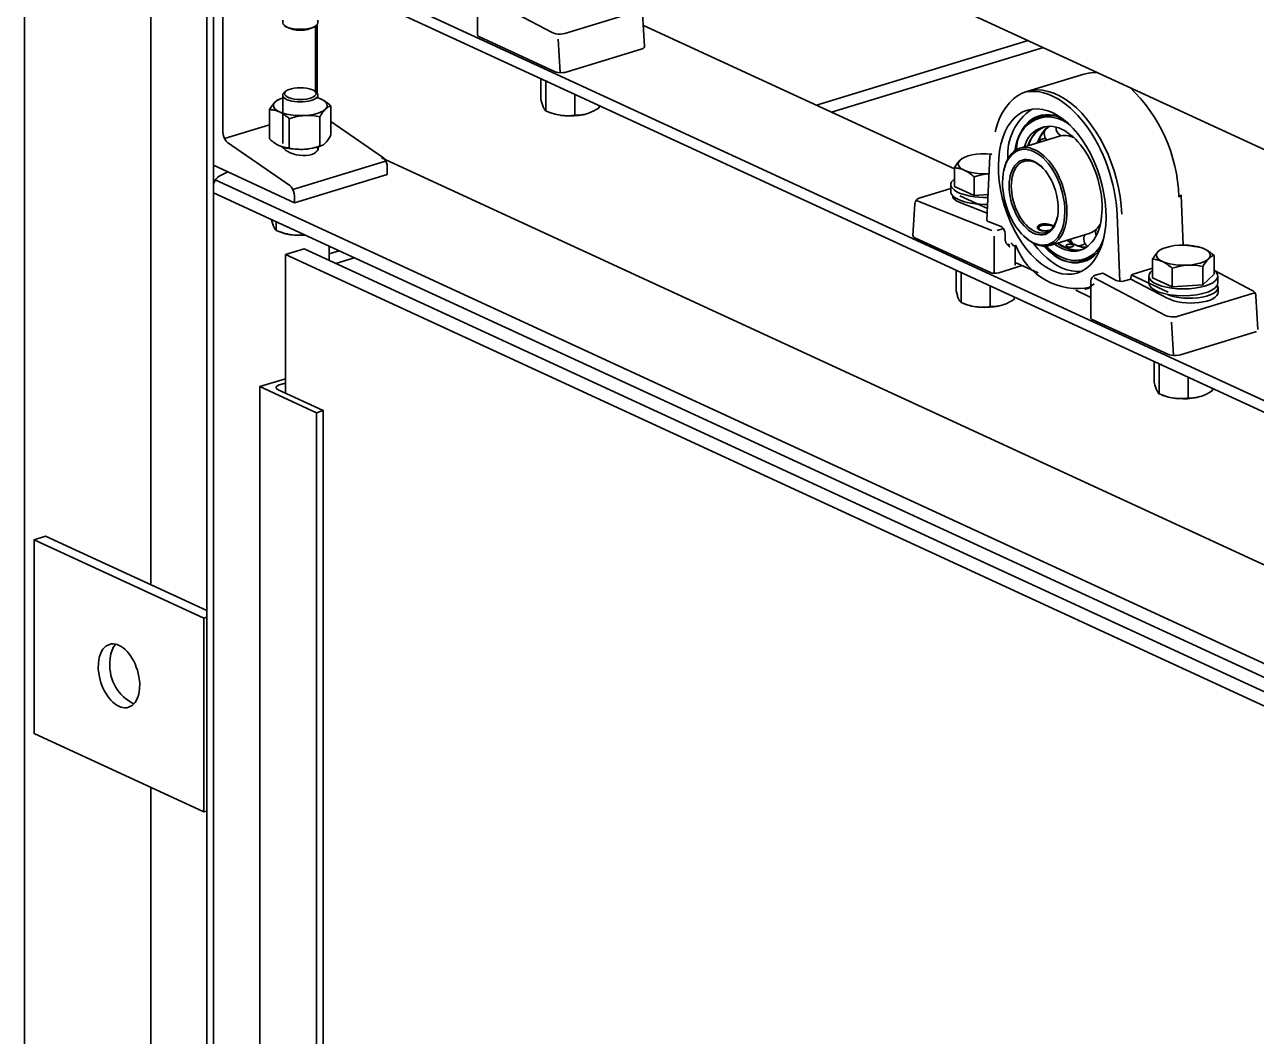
# Model space of a CAD drawing. Header units: millimetres. Extents: x -8400 to 8400, y -5940 to 5940.
# Drawn here: x 3358.5 to 3705.1, y 4137.1 to 4421.9 of the extents above; entities that cross this region are included whole.
import ezdxf

# ---------------------------------------------------------------- set-up
doc = ezdxf.new("R2010")
doc.units = ezdxf.units.MM
doc.layers.add('粗实线层', color=7, linetype='Continuous', lineweight=35)

msp = doc.modelspace()

# ---------------------------------------------------------------- linework, layer by layer
at = {"layer": '粗实线层', "linetype": 'Continuous', "lineweight": 35}
for points in [[(3358.493, 1285.787), (3358.493, 4866.968), (3391.124, 4876.938), (3444.236, 4852.438), (3440.497, 4851.295), (3444.236, 4852.438), (5462.492, 3921.43), (5515.604, 3896.93), (5482.974, 3886.961)], [(3444.236, 2019.891), (3444.236, 1271.256), (3411.605, 1261.286), (3411.605, 4842.468), (3410.313, 4843.064), (3409.946, 4843.293), (3409.764, 4843.552), (3409.781, 4843.819), (3409.997, 4844.074), (3410.394, 4844.296), (3432.959, 4853.718), (3433.439, 4854.012), (3433.607, 4854.352)], [(3409.747, 4843.663), (3409.747, 1262.481), (3409.893, 1262.163), (3410.313, 1261.883), (3411.605, 1261.286)], [(3394.038, 4675.055), (3394.038, 4264.226)], [(3442.557, 4508.984), (3902.669, 4296.738)], [(5429.862, 3519.626), (5429.862, 3521.524), (3411.605, 4452.531), (3427.906, 4457.511)], [(3411.605, 4452.531), (3411.605, 4450.634), (3411.713, 4449.901), (3412.025, 4449.315), (3412.506, 4448.939), (5429.848, 3518.354)], [(3411.605, 4444.732), (3411.605, 4382.342), (3434.444, 4371.808), (3434.444, 4373.708), (3434.38, 4374.389), (3434.196, 4375.076), (3433.903, 4375.712), (3433.528, 4376.247), (3433.099, 4376.639), (3415.606, 4388.764), (3415.177, 4389.156), (3414.801, 4389.69), (3414.509, 4390.327), (3414.325, 4391.013), (3414.261, 4391.695), (3414.261, 4432.929)], [(3486.839, 4430.305), (3506.961, 4419.694), (3507.442, 4419.497), (3508.023, 4419.353), (3508.663, 4419.274), (3509.32, 4419.263), (3509.95, 4419.322), (3510.509, 4419.446), (3531.393, 4425.827), (3531.763, 4425.968), (3532.05, 4426.139)], [(3431.154, 4423.199), (3431.154, 4422.462), (3431.249, 4422.102), (3431.529, 4421.755), (3431.984, 4421.436), (3432.596, 4421.156), (3433.342, 4420.926), (3434.193, 4420.755), (3435.116, 4420.65), (3436.077, 4420.614), (3437.037, 4420.65), (3437.96, 4420.755), (3438.811, 4420.925), (3439.558, 4421.155), (3440.17, 4421.436), (3440.624, 4421.755), (3440.905, 4422.101), (3441, 4422.462), (3441, 4423.199)], [(3440.365, 4421.533), (3440.365, 4402.982)], [(3440.777, 4402.602), (3440.777, 4421.914)], [(3620.203, 4381.329), (3532.629, 4421.725)], [(3509.164, 4408.415), (3508.619, 4417.816)], [(3640.937, 4417.481), (3581.327, 4399.268)], [(3645.186, 4415.521), (3585.576, 4397.309)], [(3503.795, 4406.828), (3503.795, 4400.866), (3503.966, 4400.207), (3504.138, 4399.606), (3504.226, 4399.331), (3504.313, 4399.074), (3504.401, 4398.837), (3504.49, 4398.619), (3504.511, 4398.568), (3504.534, 4398.519), (3504.545, 4398.494), (3504.556, 4398.47), (3504.567, 4398.446), (3504.578, 4398.424), (3504.622, 4398.334), (3504.666, 4398.25), (3504.754, 4398.099), (3504.841, 4397.969), (3505.013, 4397.765), (3505.184, 4397.625)], [(3505.184, 4405.886), (3505.095, 4406.235)], [(3505.712, 4405.954), (3505.184, 4405.886), (3505.184, 4397.625), (3506.19, 4397.221), (3507.206, 4396.878), (3507.717, 4396.732), (3508.232, 4396.606), (3508.749, 4396.5), (3509.269, 4396.414), (3510.539, 4396.279), (3511.852, 4396.228), (3513.169, 4396.264), (3514.449, 4396.385), (3515.654, 4396.587), (3516.746, 4396.866)], [(3656.567, 4408.01), (3640.513, 4403.105)], [(3660.604, 4408.401), (3659.219, 4408.446), (3657.871, 4408.315), (3656.568, 4408.011)], [(3432.026, 4403.183), (3431.576, 4402.802)], [(3440.578, 4402.802), (3440.127, 4403.183)], [(3513.355, 4402.419), (3513.355, 4396.457), (3512.351, 4396.341), (3511.336, 4396.287), (3510.824, 4396.288), (3510.309, 4396.309), (3510.05, 4396.327), (3509.79, 4396.35), (3509.726, 4396.357), (3509.661, 4396.364), (3509.595, 4396.371), (3509.53, 4396.379), (3509.4, 4396.396), (3509.269, 4396.414), (3507.825, 4396.69), (3506.57, 4397.076), (3506.03, 4397.282)], [(3427.443, 4398.007), (3427.827, 4398.645), (3428.214, 4399.224), (3428.409, 4399.489), (3428.605, 4399.735), (3428.802, 4399.962), (3429, 4400.168), (3429.05, 4400.216), (3429.1, 4400.263), (3429.124, 4400.286), (3429.149, 4400.309), (3429.174, 4400.331), (3429.199, 4400.353), (3429.298, 4400.437), (3429.396, 4400.515), (3429.593, 4400.655), (3429.788, 4400.774), (3430.184, 4400.961)], [(3431.154, 4401.316), (3430.269, 4400.98), (3429.544, 4400.594), (3429, 4400.168), (3428.639, 4399.691), (3428.505, 4399.198), (3428.6, 4398.704), (3428.923, 4398.224), (3429.463, 4397.771), (3430.203, 4397.361), (3431.122, 4397.005), (3432.193, 4396.715), (3433.38, 4396.499), (3434.65, 4396.364), (3435.963, 4396.313), (3437.28, 4396.349), (3438.56, 4396.47), (3439.764, 4396.673), (3440.857, 4396.951), (3441.804, 4397.296), (3442.577, 4397.698), (3443.153, 4398.144), (3443.514, 4398.62), (3443.649, 4399.113), (3443.553, 4399.607), (3443.231, 4400.088), (3442.691, 4400.54), (3441.95, 4400.95), (3441.497, 4401.141), (3441, 4401.316)], [(3430.68, 4401.15), (3430.181, 4400.96)], [(3431.154, 4402.053), (3431.154, 4388.489)], [(3440.777, 4401.371), (3441.253, 4401.229), (3441.601, 4401.101), (3441.95, 4400.95), (3442.301, 4400.778), (3442.653, 4400.583), (3442.697, 4400.557), (3442.741, 4400.531), (3442.784, 4400.505), (3442.828, 4400.477), (3442.916, 4400.423), (3443.003, 4400.367), (3443.177, 4400.253), (3443.351, 4400.134), (3443.694, 4399.884), (3444.036, 4399.619), (3444.374, 4399.341), (3444.71, 4399.05)], [(3441.497, 4401.141), (3441.473, 4401.15)], [(3520.137, 4399.29), (3520.137, 4398.529), (3519.722, 4398.265), (3519.302, 4398.013), (3519.196, 4397.953), (3519.091, 4397.893), (3518.985, 4397.834), (3518.879, 4397.776), (3518.667, 4397.664), (3518.455, 4397.555), (3518.03, 4397.353), (3517.603, 4397.17), (3517.175, 4397.008), (3516.746, 4396.866), (3516.315, 4396.745), (3515.884, 4396.645), (3515.829, 4396.635), (3515.775, 4396.624), (3515.721, 4396.614), (3515.667, 4396.604), (3515.56, 4396.585), (3515.452, 4396.567), (3515.238, 4396.536), (3515.025, 4396.51), (3514.602, 4396.472), (3514.183, 4396.452), (3513.768, 4396.447), (3513.355, 4396.457)], [(3432.963, 4387.2), (3432.627, 4387.22), (3432.289, 4387.254), (3431.948, 4387.303), (3431.604, 4387.371), (3431.431, 4387.412), (3431.256, 4387.458), (3431.169, 4387.483), (3431.081, 4387.509), (3431.038, 4387.523), (3430.994, 4387.537), (3430.949, 4387.552), (3430.905, 4387.566), (3430.554, 4387.696), (3430.203, 4387.847), (3429.854, 4388.019), (3429.506, 4388.211), (3429.159, 4388.424), (3428.812, 4388.656), (3428.64, 4388.779), (3428.467, 4388.906), (3428.382, 4388.971), (3428.295, 4389.038), (3428.209, 4389.105), (3428.123, 4389.173), (3427.782, 4389.454), (3427.443, 4389.747), (3427.443, 4398.007), (3427.782, 4397.988), (3428.123, 4397.954), (3428.209, 4397.943), (3428.295, 4397.93), (3428.382, 4397.917), (3428.467, 4397.903), (3428.64, 4397.871), (3428.812, 4397.835), (3429.159, 4397.747), (3429.506, 4397.64), (3429.854, 4397.511), (3430.203, 4397.361), (3430.554, 4397.188), (3430.905, 4396.994), (3430.949, 4396.968), (3430.994, 4396.942), (3431.038, 4396.915), (3431.081, 4396.889), (3431.169, 4396.834), (3431.256, 4396.778), (3431.431, 4396.664), (3431.604, 4396.545), (3431.948, 4396.295), (3432.289, 4396.03), (3432.627, 4395.752), (3432.963, 4395.462)], [(3441.596, 4387.722), (3441.596, 4395.983)], [(3517.362, 4397.076), (3517.395, 4397.089)], [(3644.851, 4396.532), (3642.849, 4395.415)], [(3427.444, 4393.724), (3414.722, 4389.837)], [(3444.71, 4394.66), (3459.203, 4384.615), (3459.632, 4384.223), (3460.008, 4383.688), (3460.3, 4383.052), (3460.484, 4382.366), (3460.548, 4381.683), (3460.548, 4379.783), (3434.444, 4371.808)], [(3640.803, 4387.797), (3641.39, 4389.188), (3642.099, 4390.418), (3642.922, 4391.471), (3643.847, 4392.334), (3644.864, 4392.995)], [(3640.903, 4387.827), (3641.441, 4389.091), (3642.081, 4390.219), (3642.815, 4391.2), (3643.638, 4392.025), (3644.539, 4392.685), (3645.51, 4393.172)], [(3646.898, 4393.317), (3645.869, 4392.466), (3644.954, 4391.389), (3644.169, 4390.104), (3643.524, 4388.627)], [(3645.741, 4392.502), (3644.862, 4391.339), (3644.12, 4390.034), (3643.582, 4388.786)], [(3649.721, 4390.522), (3638.616, 4387.129)], [(3653.684, 4390.196), (3652.655, 4390.548), (3651.644, 4390.72), (3650.661, 4390.711), (3649.72, 4390.521)], [(3430.203, 4387.847), (3431.122, 4387.491), (3432.193, 4387.201), (3433.38, 4386.984), (3434.65, 4386.849), (3435.963, 4386.799), (3437.28, 4386.834), (3438.444, 4386.941), (3439.549, 4387.115), (3440.567, 4387.352), (3441.473, 4387.647), (3441.97, 4387.836)], [(3430.656, 4387.656), (3430.68, 4387.647)], [(3441, 4387.702), (3441.121, 4387.242), (3441.073, 4386.794), (3440.857, 4386.373), (3440.479, 4385.994), (3439.953, 4385.67), (3439.297, 4385.411), (3438.531, 4385.226), (3437.684, 4385.121), (3436.782, 4385.101), (3435.856, 4385.164), (3434.938, 4385.31), (3434.058, 4385.534), (3433.247, 4385.827), (3432.53, 4386.18), (3431.933, 4386.582), (3431.476, 4387.018), (3431.173, 4387.475)], [(3441, 4386.608), (3441, 4387.481)], [(3630.015, 4379.953), (3628.699, 4379.917), (3627.386, 4379.968), (3626.116, 4380.104), (3624.928, 4380.32), (3623.858, 4380.61), (3622.939, 4380.966), (3622.198, 4381.376), (3621.659, 4381.828), (3621.336, 4382.309), (3621.241, 4382.803), (3621.375, 4383.296), (3621.736, 4383.773), (3622.312, 4384.218), (3623.085, 4384.62), (3624.032, 4384.965), (3625.125, 4385.244), (3626.329, 4385.446), (3627.609, 4385.567), (3629.167, 4385.6), (3630.71, 4385.512)], [(3630.708, 4385.46), (3630.256, 4385.237), (3630.087, 4384.947), (3629.303, 4366.92), (3629.397, 4366.723), (3629.683, 4366.554), (3633.302, 4365.124), (3633.642, 4364.909), (3633.951, 4364.553), (3634.198, 4364.092), (3634.357, 4363.575), (3634.412, 4363.054), (3634.412, 4361.669), (3634.415, 4361.568), (3634.42, 4361.47), (3634.43, 4361.374), (3634.443, 4361.279), (3634.46, 4361.186), (3634.48, 4361.095), (3634.492, 4361.051), (3634.504, 4361.006), (3634.517, 4360.962), (3634.531, 4360.919), (3634.593, 4360.751), (3634.664, 4360.592), (3634.745, 4360.443), (3634.834, 4360.301), (3634.881, 4360.233), (3634.93, 4360.166), (3634.981, 4360.101), (3635.033, 4360.038), (3635.14, 4359.916), (3635.251, 4359.8), (3635.365, 4359.687), (3635.481, 4359.578), (3635.54, 4359.525), (3635.599, 4359.471), (3635.628, 4359.445), (3635.658, 4359.418), (3635.673, 4359.405), (3635.688, 4359.392), (3635.703, 4359.379), (3635.717, 4359.366)], [(3460.087, 4383.542), (3433.982, 4375.566)], [(3458.919, 4384.447), (4426.231, 3938.232)], [(3623.416, 4384.755), (3622.919, 4384.565), (3622.522, 4384.379), (3622.328, 4384.259), (3622.132, 4384.119), (3621.935, 4383.957), (3621.736, 4383.773), (3621.686, 4383.723), (3621.637, 4383.672), (3621.612, 4383.646), (3621.587, 4383.619), (3621.562, 4383.593), (3621.538, 4383.566), (3621.439, 4383.455), (3621.34, 4383.339), (3621.144, 4383.092), (3620.949, 4382.828), (3620.562, 4382.248), (3620.179, 4381.612)], [(3625.699, 4373.843), (3620.179, 4376.39), (3620.179, 4381.612), (3620.518, 4381.592), (3620.859, 4381.558), (3620.945, 4381.547), (3621.031, 4381.535), (3621.118, 4381.522), (3621.203, 4381.507), (3621.376, 4381.476), (3621.548, 4381.439), (3621.895, 4381.352), (3622.242, 4381.245), (3622.59, 4381.116), (3622.939, 4380.966), (3623.289, 4380.793), (3623.641, 4380.598), (3623.685, 4380.572), (3623.729, 4380.546), (3623.773, 4380.519), (3623.817, 4380.493), (3623.905, 4380.438), (3623.992, 4380.382), (3624.166, 4380.268), (3624.34, 4380.149), (3624.684, 4379.899), (3625.025, 4379.634), (3625.363, 4379.356), (3625.699, 4379.066)], [(3644.913, 4381.712), (3643.868, 4382.575), (3642.796, 4383.198)], [(3415.693, 4380.457), (3413.26, 4379.258), (3412.732, 4378.904), (3412.27, 4378.401), (3411.911, 4377.79), (3411.683, 4377.119), (3411.605, 4376.441), (3411.605, 4374.544), (5429.862, 3443.536), (5429.862, 3445.434)], [(3412.133, 4378.2), (5430.389, 3447.192)], [(3629.614, 4374.08), (3625.699, 4373.843), (3625.699, 4379.066), (3626.762, 4379.39), (3627.835, 4379.653), (3628.375, 4379.758), (3628.919, 4379.844), (3629.869, 4379.943)], [(3634.128, 4381.159), (3634.056, 4380.832)], [(3619.136, 4375.839), (3610.516, 4373.206), (3610.183, 4373.084), (3609.878, 4372.913), (3609.583, 4372.672), (3609.33, 4372.377), (3609.167, 4372.099), (3609.069, 4371.795), (3609.052, 4371.655), (3609.052, 4371.511)], [(3619.136, 4376.911), (3619.136, 4374.962)], [(3639.253, 4354.083), (3632.65, 4352.066), (3632.07, 4351.95), (3631.416, 4351.928), (3630.788, 4352), (3630.283, 4352.157), (3609.044, 4361.955), (3608.725, 4362.143), (3608.531, 4362.355), (3608.475, 4362.578), (3609.02, 4371.474)], [(3609.388, 4372.456), (3609.685, 4372.308), (3630.735, 4363.989)], [(3629.386, 4368.833), (3621.481, 4371.957), (3620.847, 4372.248), (3620.341, 4372.57), (3619.972, 4372.916), (3619.748, 4373.28), (3619.673, 4373.654), (3619.673, 4373.768)], [(3629.442, 4370.13), (3621.716, 4373.694)], [(3666.752, 4349.667), (3665.968, 4368.421)], [(3429.295, 4364.02), (3429.124, 4364.159), (3428.951, 4364.364), (3428.864, 4364.494), (3428.776, 4364.645), (3428.688, 4364.818), (3428.6, 4365.014), (3428.578, 4365.066), (3428.556, 4365.12), (3428.545, 4365.147), (3428.534, 4365.175), (3428.523, 4365.203), (3428.511, 4365.231), (3428.467, 4365.348), (3428.424, 4365.469), (3428.336, 4365.727), (3428.249, 4366.003), (3427.976, 4366.983)], [(3437.057, 4362.797), (3435.444, 4362.682), (3434.932, 4362.683), (3434.418, 4362.703), (3433.901, 4362.745), (3433.38, 4362.808), (3433.25, 4362.828), (3433.12, 4362.848), (3433.055, 4362.86), (3432.99, 4362.871), (3432.924, 4362.883), (3432.859, 4362.894), (3432.599, 4362.945), (3432.341, 4363.001), (3431.826, 4363.127), (3431.314, 4363.273), (3430.299, 4363.617), (3429.295, 4364.02), (3429.295, 4366.384)], [(3632.194, 4364.008), (3633.956, 4364.546)], [(3648.072, 4365.27), (3648.017, 4365.296), (3647.937, 4365.331), (3647.852, 4365.368), (3647.763, 4365.403), (3647.668, 4365.439), (3647.62, 4365.456), (3647.57, 4365.473), (3647.52, 4365.491), (3647.469, 4365.508), (3647.365, 4365.541), (3647.257, 4365.573), (3647.147, 4365.604), (3647.034, 4365.635), (3647.006, 4365.642), (3646.977, 4365.649), (3646.947, 4365.656), (3646.918, 4365.664), (3646.859, 4365.678), (3646.8, 4365.691), (3646.682, 4365.717), (3646.562, 4365.74), (3646.441, 4365.762), (3646.318, 4365.782), (3646.257, 4365.791), (3646.195, 4365.799), (3646.133, 4365.807), (3646.071, 4365.814), (3645.947, 4365.827), (3645.824, 4365.837), (3645.702, 4365.844), (3645.58, 4365.849), (3645.46, 4365.85), (3645.34, 4365.848), (3645.28, 4365.847), (3645.221, 4365.843), (3645.163, 4365.84), (3645.105, 4365.836), (3644.992, 4365.824), (3644.881, 4365.809), (3644.773, 4365.792), (3644.668, 4365.77), (3644.616, 4365.759), (3644.566, 4365.746), (3644.541, 4365.739), (3644.516, 4365.733), (3644.491, 4365.725), (3644.467, 4365.718), (3644.372, 4365.687), (3644.282, 4365.653), (3644.196, 4365.616), (3644.115, 4365.576), (3644.038, 4365.533), (3643.966, 4365.488), (3643.898, 4365.44), (3643.837, 4365.39), (3643.781, 4365.339), (3643.731, 4365.285), (3643.686, 4365.23), (3643.646, 4365.173), (3643.637, 4365.158), (3643.629, 4365.144), (3643.621, 4365.129), (3643.613, 4365.115), (3643.598, 4365.085), (3643.585, 4365.056), (3643.563, 4364.996), (3643.548, 4364.937), (3643.538, 4364.877), (3643.534, 4364.817), (3643.535, 4364.787), (3643.537, 4364.757), (3643.54, 4364.727), (3643.545, 4364.697), (3643.56, 4364.638), (3643.581, 4364.581), (3643.607, 4364.525), (3643.639, 4364.47), (3643.677, 4364.416), (3643.721, 4364.364), (3643.745, 4364.339), (3643.771, 4364.314), (3643.798, 4364.29), (3643.827, 4364.266), (3643.887, 4364.221), (3643.953, 4364.178), (3644.024, 4364.137), (3644.101, 4364.1), (3644.182, 4364.065), (3644.268, 4364.033), (3644.357, 4364.004), (3644.45, 4363.978), (3644.548, 4363.956), (3644.649, 4363.936), (3644.675, 4363.931), (3644.701, 4363.927), (3644.728, 4363.923), (3644.754, 4363.919), (3644.808, 4363.911), (3644.862, 4363.905), (3644.972, 4363.894), (3645.085, 4363.886), (3645.2, 4363.881), (3645.317, 4363.879), (3645.377, 4363.879), (3645.436, 4363.88), (3645.497, 4363.881), (3645.557, 4363.883), (3645.679, 4363.888), (3645.802, 4363.897), (3645.924, 4363.907), (3646.047, 4363.919), (3646.17, 4363.934), (3646.294, 4363.95), (3646.325, 4363.954), (3646.356, 4363.959), (3646.387, 4363.964), (3646.417, 4363.968), (3646.479, 4363.978), (3646.54, 4363.988), (3646.728, 4364.022)], [(3644.059, 4365.03), (3643.751, 4364.77), (3643.589, 4364.582), (3643.534, 4364.386)], [(3648.038, 4365.048), (3647.91, 4365.135), (3647.755, 4365.216), (3647.273, 4365.381), (3646.682, 4365.485), (3646.035, 4365.519), (3645.39, 4365.48), (3644.806, 4365.371), (3644.332, 4365.202), (3644.013, 4364.989), (3643.875, 4364.749), (3643.932, 4364.505), (3644.178, 4364.278), (3644.592, 4364.089), (3645.136, 4363.953), (3645.763, 4363.884)], [(3658.08, 4363.162), (3658.966, 4363.53), (3659.785, 4364.072), (3660.528, 4364.781), (3661.184, 4365.648)], [(3430.139, 4363.677), (3430.68, 4363.471), (3431.935, 4363.085), (3433.38, 4362.808), (3434.676, 4362.672), (3436.017, 4362.623), (3437.36, 4362.663)], [(3631.345, 4351.931), (3631.345, 4362.38)], [(3639.675, 4362.442), (3639.917, 4362.211)], [(3646.976, 4359.77), (3658.08, 4363.162)], [(3651.884, 4361.268), (3653.244, 4360.405), (3654.613, 4359.778), (3655.972, 4359.397), (3657.302, 4359.267)], [(3652.017, 4361.109), (3652.996, 4360.534), (3654.834, 4359.665), (3656.703, 4359.118)], [(3902.669, 4140.033), (3431.926, 4357.183), (3437.148, 4358.778), (3901.648, 4144.507)], [(3444.236, 4359.466), (3444.236, 4355.493)], [(3446.994, 4358.226), (3444.236, 4357.383)], [(3634.991, 4360.089), (3635.375, 4360.076), (3635.773, 4359.836)], [(3637.218, 4359.72), (3637.218, 4354.242), (3637.29, 4354.599), (3637.484, 4354.795), (3637.749, 4354.777), (3643.694, 4352.034)], [(3655.97, 4352.518), (3654.599, 4352.448), (3653.188, 4352.592), (3651.751, 4352.949), (3650.3, 4353.516), (3648.927, 4354.241), (3647.564, 4355.145), (3646.224, 4356.218), (3644.918, 4357.452), (3643.656, 4358.837), (3642.449, 4360.362)], [(3655.434, 4358.397), (3654.222, 4358.377), (3652.973, 4358.575), (3651.702, 4358.988), (3650.427, 4359.612), (3649.162, 4360.437)], [(3656.069, 4358.611), (3654.992, 4358.472), (3653.876, 4358.516), (3652.734, 4358.74), (3651.576, 4359.143), (3650.415, 4359.721), (3649.264, 4360.468)], [(3679.184, 4359.029), (3678.687, 4358.84), (3678.29, 4358.653), (3678.095, 4358.533), (3677.899, 4358.394), (3677.702, 4358.232), (3677.504, 4358.047), (3677.454, 4357.997), (3677.405, 4357.947), (3677.38, 4357.921), (3677.355, 4357.895), (3677.33, 4357.868), (3677.305, 4357.841), (3677.206, 4357.73), (3677.107, 4357.613), (3676.912, 4357.367), (3676.716, 4357.103), (3676.33, 4356.523), (3675.947, 4355.886)], [(3683.377, 4359.842), (3683.927, 4359.864), (3684.473, 4359.865), (3685.017, 4359.845), (3685.558, 4359.805), (3686.63, 4359.671), (3687.694, 4359.476), (3688.032, 4359.456), (3688.374, 4359.422), (3688.46, 4359.411), (3688.546, 4359.399), (3688.632, 4359.386), (3688.718, 4359.371), (3688.89, 4359.339), (3689.063, 4359.303), (3689.409, 4359.216), (3689.756, 4359.108), (3690.104, 4358.98), (3690.454, 4358.83), (3690.804, 4358.657), (3691.156, 4358.462), (3691.2, 4358.436), (3691.244, 4358.41), (3691.288, 4358.383), (3691.332, 4358.357), (3691.419, 4358.302), (3691.507, 4358.246), (3691.681, 4358.132), (3691.854, 4358.013), (3692.198, 4357.763), (3692.539, 4357.498), (3692.878, 4357.22), (3693.213, 4356.929)], [(3690.001, 4359.02), (3689.977, 4359.029)], [(3431.926, 4357.183), (3431.926, 4318.189)], [(3451.243, 4356.266), (3446.05, 4354.679)], [(3655.151, 4355.297), (3657.687, 4355.498)], [(3681.466, 4348.119), (3675.947, 4350.664), (3675.947, 4355.886), (3676.285, 4355.867), (3676.627, 4355.833), (3676.713, 4355.822), (3676.799, 4355.81), (3676.885, 4355.796), (3676.971, 4355.782), (3677.144, 4355.75), (3677.316, 4355.714), (3677.662, 4355.627), (3678.009, 4355.519), (3678.357, 4355.391), (3678.706, 4355.24), (3679.057, 4355.068), (3679.409, 4354.873), (3679.453, 4354.847), (3679.497, 4354.821), (3679.541, 4354.795), (3679.585, 4354.768), (3679.673, 4354.713), (3679.76, 4354.658), (3679.934, 4354.543), (3680.107, 4354.424), (3680.451, 4354.174), (3680.792, 4353.91), (3681.131, 4353.631), (3681.466, 4353.34)], [(3690.1, 4353.862), (3690.483, 4354.499), (3690.87, 4355.079), (3691.065, 4355.343), (3691.261, 4355.59), (3691.458, 4355.816), (3691.657, 4356.023), (3691.706, 4356.071), (3691.756, 4356.117), (3691.781, 4356.141), (3691.806, 4356.163), (3691.83, 4356.185), (3691.855, 4356.207), (3691.954, 4356.291), (3692.053, 4356.37), (3692.249, 4356.51), (3692.444, 4356.629), (3692.83, 4356.812), (3693.213, 4356.929), (3693.213, 4351.707), (3690.1, 4348.64)], [(3620.641, 4352.928), (3620.641, 4346.966), (3620.813, 4346.307), (3620.985, 4345.706), (3621.072, 4345.431), (3621.159, 4345.174), (3621.247, 4344.936), (3621.336, 4344.718), (3621.358, 4344.668), (3621.38, 4344.618), (3621.391, 4344.594), (3621.403, 4344.57), (3621.413, 4344.546), (3621.424, 4344.523), (3621.469, 4344.434), (3621.513, 4344.35), (3621.6, 4344.199), (3621.687, 4344.068), (3621.86, 4343.864), (3622.03, 4343.725)], [(3622.03, 4351.986), (3621.942, 4352.335)], [(3622.559, 4352.054), (3622.03, 4351.986), (3622.03, 4343.725), (3623.037, 4343.321), (3624.052, 4342.978), (3624.564, 4342.832), (3625.078, 4342.705), (3625.596, 4342.599), (3626.116, 4342.513), (3627.386, 4342.378), (3628.699, 4342.327), (3630.015, 4342.363), (3631.296, 4342.484), (3632.5, 4342.687), (3633.592, 4342.965)], [(3659.453, 4350.68), (3679.575, 4340.068), (3680.056, 4339.871), (3680.637, 4339.728), (3681.277, 4339.648), (3681.934, 4339.637), (3682.564, 4339.696), (3683.123, 4339.821), (3704.007, 4346.201), (3704.377, 4346.342), (3704.663, 4346.513)], [(3669.848, 4350.321), (3669.831, 4350.718), (3669.903, 4351.143), (3670.129, 4351.507), (3670.451, 4351.713), (3675.947, 4353.392)], [(3670.041, 4351.402), (3680.303, 4346.668)], [(3674.904, 4351.186), (3674.904, 4349.236)], [(3705.004, 4345.455), (3705.014, 4345.548), (3705.015, 4345.64), (3704.957, 4345.955), (3704.826, 4346.254), (3704.677, 4346.494), (3704.501, 4346.709), (3704.299, 4346.894), (3704.076, 4347.05), (3704.008, 4347.09), (3703.94, 4347.128), (3693.379, 4352.697)], [(3694.256, 4349.236), (3694.256, 4351.186)], [(3630.201, 4348.518), (3630.201, 4342.556), (3629.197, 4342.44), (3628.182, 4342.387), (3627.671, 4342.388), (3627.155, 4342.408), (3626.896, 4342.427), (3626.637, 4342.45), (3626.572, 4342.457), (3626.507, 4342.464), (3626.442, 4342.471), (3626.377, 4342.479), (3626.246, 4342.496), (3626.116, 4342.513), (3624.671, 4342.79), (3623.416, 4343.176), (3622.877, 4343.382)], [(3658.586, 4345.165), (3654.298, 4347.143)], [(3656.818, 4347.404), (3658.203, 4348.058), (3659.503, 4348.927)], [(3657.478, 4347.581), (3658.586, 4347.92)], [(3694.372, 4346.629), (3694.372, 4347.906)], [(3636.984, 4345.39), (3636.984, 4344.628), (3636.568, 4344.365), (3636.148, 4344.113), (3636.042, 4344.052), (3635.937, 4343.992), (3635.831, 4343.933), (3635.725, 4343.876), (3635.513, 4343.763), (3635.301, 4343.655), (3634.876, 4343.453), (3634.45, 4343.27), (3634.022, 4343.107), (3633.592, 4342.965), (3633.162, 4342.845), (3632.73, 4342.745), (3632.676, 4342.734), (3632.622, 4342.724), (3632.568, 4342.713), (3632.514, 4342.703), (3632.406, 4342.685), (3632.298, 4342.667), (3632.085, 4342.636), (3631.872, 4342.61), (3631.449, 4342.572), (3631.03, 4342.551), (3630.614, 4342.546), (3630.201, 4342.556)], [(3705.026, 4345.52), (3705.571, 4336.126)], [(3634.209, 4343.176), (3634.242, 4343.188)], [(3681.779, 4328.79), (3681.233, 4338.19)], [(3676.409, 4327.203), (3676.409, 4321.241), (3676.58, 4320.582), (3676.753, 4319.981), (3676.84, 4319.705), (3676.927, 4319.448), (3677.015, 4319.211), (3677.104, 4318.993), (3677.126, 4318.942), (3677.148, 4318.893), (3677.159, 4318.868), (3677.17, 4318.844), (3677.181, 4318.821), (3677.192, 4318.798), (3677.236, 4318.709), (3677.28, 4318.625), (3677.368, 4318.474), (3677.455, 4318.343), (3677.627, 4318.139), (3677.798, 4317.999)], [(3677.798, 4326.261), (3677.71, 4326.609)], [(3678.326, 4326.328), (3677.798, 4326.261), (3677.798, 4317.999), (3678.804, 4317.596), (3679.82, 4317.253), (3680.332, 4317.107), (3680.846, 4316.98), (3681.363, 4316.874), (3681.884, 4316.788), (3683.153, 4316.653), (3684.466, 4316.602), (3685.783, 4316.638), (3687.063, 4316.759), (3688.268, 4316.962), (3689.36, 4317.24)], [(3685.969, 4322.793), (3685.969, 4316.831), (3684.964, 4316.715), (3683.95, 4316.662), (3683.438, 4316.663), (3682.923, 4316.683), (3682.664, 4316.701), (3682.405, 4316.725), (3682.34, 4316.732), (3682.275, 4316.739), (3682.209, 4316.746), (3682.144, 4316.754), (3682.013, 4316.771), (3681.884, 4316.788), (3680.438, 4317.065), (3679.184, 4317.451), (3678.645, 4317.656)], [(3431.926, 4322.262), (3424.658, 4320.041)], [(3440.591, 4312.691), (3424.658, 4320.041), (3424.658, 4047.085), (3440.591, 4039.735)], [(3431.926, 4321.04), (3430.167, 4320.502), (3429.714, 4320.323), (3429.401, 4320.105), (3429.249, 4319.864), (3429.268, 4319.617), (3429.456, 4319.38), (3429.802, 4319.169), (3442.549, 4313.289), (3442.549, 4040.333), (3440.591, 4039.735), (3440.591, 4312.691), (3442.549, 4313.289)], [(3692.751, 4319.664), (3692.751, 4318.903), (3692.336, 4318.639), (3691.916, 4318.388), (3691.81, 4318.327), (3691.704, 4318.267), (3691.599, 4318.208), (3691.493, 4318.15), (3691.281, 4318.038), (3691.069, 4317.93), (3690.644, 4317.728), (3690.217, 4317.545), (3689.789, 4317.382), (3689.36, 4317.24), (3688.929, 4317.12), (3688.497, 4317.02), (3688.444, 4317.009), (3688.389, 4316.998), (3688.335, 4316.988), (3688.281, 4316.978), (3688.174, 4316.959), (3688.066, 4316.942), (3687.852, 4316.911), (3687.639, 4316.885), (3687.216, 4316.846), (3686.798, 4316.826), (3686.382, 4316.821), (3685.969, 4316.831)], [(3689.977, 4317.451), (3690.01, 4317.463)], [(3409.747, 4257.023), (3364.412, 4277.935), (3361.149, 4276.938), (3408.95, 4254.888), (3409.747, 4255.132)], [(3361.149, 4276.938), (3361.149, 4222.347), (3408.95, 4200.297), (3409.747, 4200.541)], [(3408.95, 4200.297), (3408.95, 4254.888)], [(3394.038, 4207.151), (3394.038, 3796.322)]]:
    msp.add_lwpolyline(points, dxfattribs=at)
for points in [[(3532.412, 4425.146), (3532.957, 4415.751), (3532.858, 4415.468), (3532.539, 4415.208), (3532.029, 4414.996), (3511.145, 4408.616), (3510.584, 4408.486), (3509.952, 4408.415), (3509.292, 4408.409), (3508.65, 4408.467), (3508.069, 4408.585), (3507.588, 4408.756), (3486.35, 4418.553), (3486.069, 4418.74), (3485.972, 4418.951), (3485.972, 4429.401, -0.3298032)], [(3431.576, 4421.714), (3432.026, 4421.332, 0.2449936), (3440.127, 4421.332), (3440.578, 4421.714)], [(3684.548, 4359.862), (3683.959, 4373.955), (3683.801, 4373.707), (3683.338, 4373.493, 0.1973403), (3669.496, 4404.299)], [(3645.924, 4359.57), (3647.351, 4358.302), (3648.817, 4357.257), (3650.3, 4356.449, 0.4971044), (3662.279, 4362.287)], [(3636.066, 4360.47), (3636.081, 4360.464), (3636.136, 4360.431), (3636.227, 4360.364), (3636.342, 4360.256), (3636.47, 4360.11), (3636.573, 4359.971), (3636.682, 4359.803), (3636.952, 4359.694), (3637.449, 4359.778, 0.3684382), (3658.586, 4347.993)], [(3661.426, 4359.269, -0.4182815), (3650.3, 4355.855), (3649.025, 4356.533), (3647.76, 4357.38), (3646.519, 4358.392), (3645.31, 4359.557)], [(3654.681, 4359.754, 0.1260225), (3655.933, 4359.811, 0.1105271), (3656.891, 4360.356)], [(3705.153, 4335.582), (3704.643, 4335.371), (3683.759, 4328.99), (3683.198, 4328.86), (3682.566, 4328.79), (3681.907, 4328.783), (3681.264, 4328.841), (3680.683, 4328.959), (3680.202, 4329.13), (3658.963, 4338.927), (3658.683, 4339.114), (3658.586, 4339.326), (3658.586, 4349.775, -0.3297945), (3659.777, 4351.385), (3661.539, 4351.923), (3661.801, 4351.943), (3662.079, 4351.85), (3665.697, 4349.941), (3666.091, 4349.787), (3666.574, 4349.687), (3667.099, 4349.65), (3667.614, 4349.682), (3668.07, 4349.777), (3669.848, 4350.321), (3680.067, 4344.932)], [(3384.114, 4247.517), (3383.542, 4246.767), (3383.081, 4245.848), (3382.745, 4244.781), (3382.539, 4243.592), (3382.47, 4242.31, 0.3016713), (3389.248, 4230.715)]]:
    msp.add_lwpolyline(points, format="xyb", dxfattribs=at)
for points in [[(3432.963, 4395.462), (3432.963, 4387.2), (3434.026, 4387.005), (3435.099, 4386.871), (3435.64, 4386.832), (3436.183, 4386.811), (3436.73, 4386.812), (3437.28, 4386.834), (3437.417, 4386.844), (3437.555, 4386.854), (3437.623, 4386.859), (3437.692, 4386.865), (3437.761, 4386.872), (3437.83, 4386.879), (3438.104, 4386.909), (3438.378, 4386.944), (3438.922, 4387.03), (3439.463, 4387.135), (3440.535, 4387.399), (3441.596, 4387.722), (3441.98, 4387.84), (3442.367, 4388.023), (3442.562, 4388.143), (3442.758, 4388.283), (3442.955, 4388.444), (3443.153, 4388.629), (3443.202, 4388.679), (3443.253, 4388.729), (3443.277, 4388.755), (3443.302, 4388.782), (3443.327, 4388.808), (3443.352, 4388.836), (3443.451, 4388.947), (3443.549, 4389.063), (3443.746, 4389.309), (3443.941, 4389.574), (3444.327, 4390.153), (3444.71, 4390.79), (3444.71, 4399.05), (3444.326, 4398.932), (3443.939, 4398.749), (3443.745, 4398.63), (3443.549, 4398.49), (3443.352, 4398.328), (3443.153, 4398.144), (3443.103, 4398.094), (3443.054, 4398.043), (3443.029, 4398.017), (3443.004, 4397.991), (3442.979, 4397.964), (3442.955, 4397.937), (3442.856, 4397.826), (3442.757, 4397.709), (3442.561, 4397.463), (3442.366, 4397.199), (3441.979, 4396.619), (3441.596, 4395.983), (3440.533, 4396.178), (3439.46, 4396.312), (3438.92, 4396.351), (3438.376, 4396.372), (3437.829, 4396.371), (3437.28, 4396.349), (3437.142, 4396.34), (3437.005, 4396.33), (3436.936, 4396.324), (3436.867, 4396.318), (3436.798, 4396.311), (3436.729, 4396.305), (3436.455, 4396.275), (3436.181, 4396.239), (3435.637, 4396.153), (3435.097, 4396.048), (3434.024, 4395.785)], [(3651.834, 4359.443), (3651.903, 4359.415), (3651.98, 4359.39), (3652.02, 4359.378), (3652.062, 4359.368), (3652.084, 4359.363), (3652.106, 4359.358), (3652.128, 4359.354), (3652.151, 4359.349), (3652.243, 4359.335), (3652.34, 4359.324), (3652.365, 4359.322), (3652.39, 4359.32), (3652.415, 4359.319), (3652.441, 4359.317), (3652.492, 4359.315), (3652.543, 4359.314), (3652.645, 4359.315), (3652.748, 4359.319), (3652.774, 4359.321), (3652.8, 4359.323), (3652.826, 4359.325), (3652.851, 4359.327), (3652.901, 4359.333), (3652.951, 4359.339), (3653, 4359.346), (3653.048, 4359.353), (3653.072, 4359.357), (3653.096, 4359.362), (3653.119, 4359.366), (3653.142, 4359.371), (3653.231, 4359.392), (3653.314, 4359.415), (3653.353, 4359.427), (3653.391, 4359.44), (3653.409, 4359.447), (3653.427, 4359.454), (3653.444, 4359.461), (3653.461, 4359.468), (3653.522, 4359.498), (3653.575, 4359.529), (3653.588, 4359.538), (3653.599, 4359.545), (3653.61, 4359.554), (3653.62, 4359.562), (3653.639, 4359.579), (3653.655, 4359.596), (3653.681, 4359.631), (3653.696, 4359.667), (3653.701, 4359.684), (3653.702, 4359.702), (3653.701, 4359.721), (3653.697, 4359.738), (3653.691, 4359.756), (3653.683, 4359.774), (3653.672, 4359.792), (3653.658, 4359.81), (3653.624, 4359.845), (3653.58, 4359.878), (3653.568, 4359.887), (3653.555, 4359.895), (3653.541, 4359.903), (3653.527, 4359.911), (3653.498, 4359.927), (3653.466, 4359.942), (3653.397, 4359.971), (3653.321, 4359.998), (3653.301, 4360.004), (3653.28, 4360.011), (3653.26, 4360.017), (3653.239, 4360.022), (3653.195, 4360.034), (3653.15, 4360.044), (3653.104, 4360.054), (3653.058, 4360.063), (3653.034, 4360.067), (3653.009, 4360.071), (3652.985, 4360.075), (3652.96, 4360.079), (3652.86, 4360.091), (3652.758, 4360.1), (3652.707, 4360.102), (3652.655, 4360.105), (3652.63, 4360.105), (3652.604, 4360.105), (3652.577, 4360.106), (3652.552, 4360.105), (3652.45, 4360.102), (3652.35, 4360.095), (3652.325, 4360.093), (3652.301, 4360.09), (3652.276, 4360.087), (3652.252, 4360.084), (3652.205, 4360.077), (3652.159, 4360.069), (3652.07, 4360.05), (3651.987, 4360.028), (3651.967, 4360.021), (3651.947, 4360.015), (3651.928, 4360.008), (3651.91, 4360.001), (3651.874, 4359.987), (3651.84, 4359.972), (3651.809, 4359.956), (3651.779, 4359.94), (3651.751, 4359.923), (3651.725, 4359.905), (3651.68, 4359.868), (3651.645, 4359.829), (3651.631, 4359.809), (3651.62, 4359.789), (3651.611, 4359.768), (3651.604, 4359.747), (3651.598, 4359.706), (3651.603, 4359.665), (3651.606, 4359.654), (3651.609, 4359.644), (3651.613, 4359.634), (3651.617, 4359.624), (3651.628, 4359.604), (3651.642, 4359.584), (3651.658, 4359.565), (3651.676, 4359.546), (3651.686, 4359.537), (3651.697, 4359.528), (3651.708, 4359.519), (3651.72, 4359.51), (3651.773, 4359.475)], [(3691.657, 4356.023), (3691.081, 4355.576), (3690.307, 4355.175), (3689.36, 4354.83), (3688.268, 4354.552), (3687.063, 4354.349), (3685.783, 4354.228), (3684.466, 4354.192), (3683.153, 4354.243), (3681.884, 4354.378), (3680.696, 4354.595), (3679.626, 4354.885), (3678.706, 4355.24), (3677.966, 4355.65), (3677.426, 4356.103), (3677.104, 4356.583), (3677.008, 4357.078), (3677.143, 4357.571), (3677.504, 4358.047), (3678.08, 4358.493), (3678.853, 4358.895), (3679.8, 4359.24), (3680.893, 4359.518), (3682.097, 4359.721), (3683.377, 4359.842), (3684.694, 4359.878), (3686.007, 4359.827), (3687.277, 4359.692), (3688.465, 4359.475), (3689.534, 4359.185), (3690.454, 4358.83), (3691.195, 4358.419), (3691.734, 4357.967), (3692.057, 4357.487), (3692.152, 4356.992), (3692.017, 4356.499)], [(3685.783, 4354.228), (3685.921, 4354.236), (3686.058, 4354.242), (3686.127, 4354.245), (3686.196, 4354.247), (3686.265, 4354.248), (3686.334, 4354.25), (3686.608, 4354.254), (3686.881, 4354.251), (3687.426, 4354.231), (3687.966, 4354.191), (3689.038, 4354.057), (3690.1, 4353.862), (3690.1, 4348.64), (3681.466, 4348.119), (3681.466, 4353.34), (3682.53, 4353.665), (3683.602, 4353.927), (3684.143, 4354.033), (3684.687, 4354.118), (3685.233, 4354.184)]]:
    msp.add_lwpolyline(points, close=True, dxfattribs=at)
for centre, radius, start, end in [((3650.557, 4385.336), 15.412, 123.6251, 184.55732), ((3647.095, 4386.808), 9.524, 72.79684, 180.82047), ((3646.644, 4386.93), 9.014, 47.67569, 181.41196), ((3646.996, 4386.096), 7.215, 62.74035, 168.55126), ((3647.966, 4391.188), 2.524, 130.23664, 224.06273), ((3651.283, 4392.912), 2.524, 176.50262, 244.21657), ((3645.749, 4387.34), 2.524, 88.46605, 148.75454), ((3651.283, 4392.912), 2.524, 294.75811, 307.95677), ((3662.425, 4363.287), 2.524, 153.88433, 198.61508), ((3662.445, 4363.257), 2.561, 120.68762, 124.53688), ((3655.196, 4362.225), 2.525, 195.78152, 236.41701), ((3659.108, 4361.563), 2.524, 150.53436, 234.40483), ((3659.11, 4361.57), 2.517, 69.69012, 76.18856), ((3653.8, 4364.24), 9.22, 210.48095, 323.88011)]:
    msp.add_arc(centre, radius, start, end, dxfattribs=at)
for centre, major_axis, ratio, start_param, end_param in [((3648.996, 4375.345), (-8.483, 27.763), 0.5850656, 4.2935577, 7.0550187), ((3436.077, 4402.053), (4.948, 0), 0.3755154, 2.7246598, 6.6999795), ((3647.696, 4374.957), (-8.489, 27.752), 0.5849629, 4.3013785, 6.2429055), ((3650.318, 4375.707), (-6.292, 20.557), 0.5845136, 5.800717, 7.140587), ((3650.301, 4375.742), (-5.287, 17.303), 0.5850663, 2.4828236, 5.8019226), ((3642.767, 4373.523), (-4.147, 13.607), 0.5868687, 5.800997, 7.0918453), ((3642.796, 4373.449), (-4.18, 13.682), 0.5850648, 2.3359027, 5.8019402), ((3642.796, 4373.449), (-3.072, 10.052), 0.5850156, 5.8018131, 10.230564), ((3628.803, 4376.908), (-9.635, 0.003), 0.3755518, 5.8144476, 7.9345722), ((3628.794, 4374.954), (-9.652, 0.007), 0.3753418, 6.2830661, 7.9268293), ((3684.58, 4351.186), (9.692, 0), 0.3753766, 2.6728613, 6.7517361), ((3684.58, 4349.236), (9.687, 0), 0.3754683, 3.1416385, 6.2830752), ((3686.318, 4347.905), (8.013, 0.002), 0.3753951, 3.823922, 6.5301832), ((3686.316, 4346.841), (-8.032, 0.254), 0.4075203, 0.6960678, 3.1544781)]:
    msp.add_ellipse(centre, major_axis=major_axis, ratio=ratio, start_param=start_param, end_param=end_param, dxfattribs=at)
for centre, major_axis, ratio in [((3436.077, 4402.509), (4.452, 0), 0.3755193), ((3647.69, 4374.945), (-7.007, 22.934), 0.5850531), ((3642.47, 4373.349), (-4.055, 13.273), 0.585074), ((3642.469, 4373.35), (-3.194, 10.455), 0.5850266), ((3385.049, 4238.618), (-2.707, 8.858), 0.5850439)]:
    msp.add_ellipse(centre, major_axis=major_axis, ratio=ratio, dxfattribs=at)

doc.saveas('drawing.dxf')
